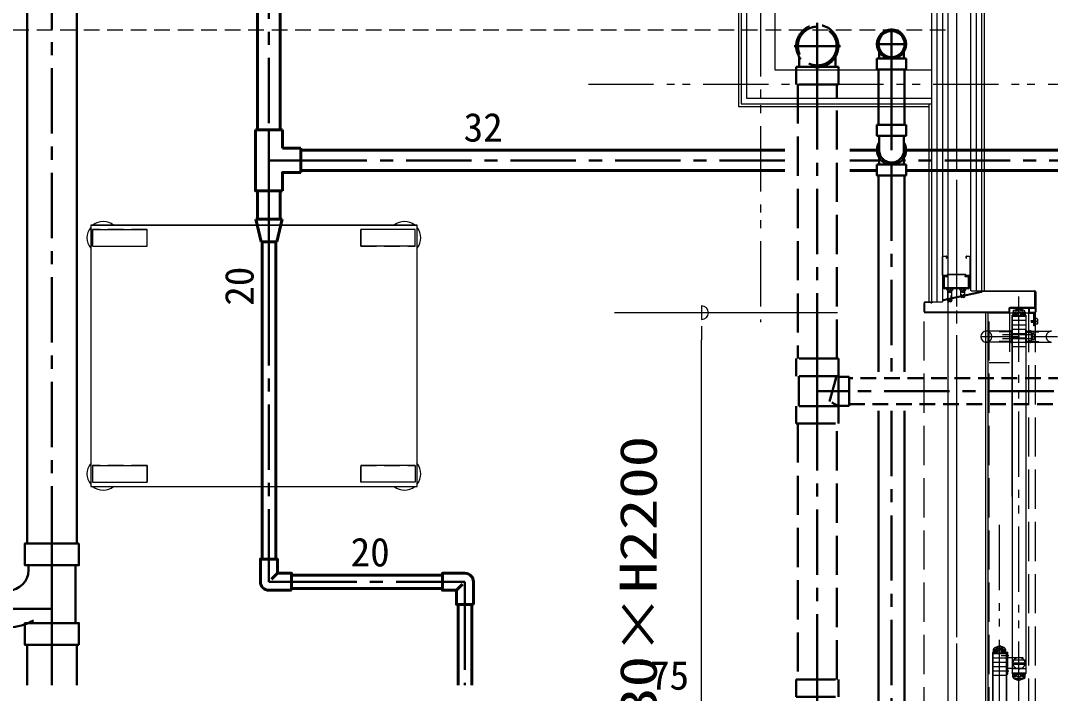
# Model space of a CAD drawing. Units: millimetres at full size, sheet at 1:30. Extents: x -16828 to 149130, y 47892 to 100313.
# Drawn here: x 13835 to 16201, y 57326 to 58872 of the extents above; entities that cross this region are included whole.
import ezdxf
from ezdxf.enums import TextEntityAlignment as Align

# ---------------------------------------------------------------- set-up
doc = ezdxf.new("R2010")
doc.units = ezdxf.units.MM
doc.header["$LTSCALE"] = 30
for name, pattern in [('CHAIN1', [8, 5, -1, 1, -1]), ('CHAIN2', [12, 9, -1, 1, -1]), ('DASHED1', [1.8, 1.2, -0.6]), ('DASHED3', [4, 3, -1]), ('DOUBLE_CHAIN1', [8.8, 5, -1, 0.6, -0.6, 0.6, -1])]:
    doc.linetypes.add(name, pattern=pattern)
for name, color, linetype, lineweight in [('0-1', 7, 'Continuous', 15), ('2-2_間仕切り芯', 7, 'DOUBLE_CHAIN1', 15), ('2-3_間仕切り', 7, 'Continuous', 15), ('2-A_建具', 7, 'Continuous', 15), ('3-0_AIHO08-壁芯', 7, 'CHAIN2', 15), ('3-E_AIHO48-厨房機器既設品', 7, 'Continuous', 15), ('4-3_AIHO15-壁開口寸法・コメント', 7, 'Continuous', 15), ('9-9_配管－汚水１：硬質塩ビ管（ＤＶ）', 2, 'Continuous', 30), ('9-A_配管－給水３：ＶＬＰ(ＶＤ)', 5, 'Continuous', 40)]:
    doc.layers.add(name, color=color, linetype=linetype, lineweight=lineweight)
doc.styles.add('ＭＳ ゴシック', font='')
doc.styles.get('ＭＳ ゴシック').set_extended_font_data('MS Gothic')

# ---------------------------------------------------------------- blocks, each defined once
blk = doc.blocks.new('グループ部品-28')
at = {"layer": '4-3_AIHO15-壁開口寸法・コメント'}
for p, q in [((15399.51, 56802.11), (15399.51, 56833.36)), ((15399.51, 56755.24), (15399.51, 56786.49))]:
    blk.add_line(p, q, dxfattribs=at)
blk.add_arc((15399.51, 56770.86), 15.62, 90, 270, dxfattribs=at)
blk = doc.blocks.new('グループ部品-29')
at = {"layer": '4-3_AIHO15-壁開口寸法・コメント'}
for p, q in [((15399.51, 58216.49), (15399.51, 58185.24)), ((15399.51, 58169.61), (15399.51, 58138.36))]:
    blk.add_line(p, q, dxfattribs=at)
blk.add_arc((15399.51, 58200.86), 15.62, 270, 90, dxfattribs=at)
blk = doc.blocks.new('グループ部品-30')
at = {"layer": '4-3_AIHO15-壁開口寸法・コメント'}
for p, q in [((15711.46, 58200.86), (15199.51, 58200.86)), ((15399.51, 56833.36), (15399.51, 58138.36)), ((15711.46, 56770.86), (15199.51, 56770.86))]:
    blk.add_line(p, q, dxfattribs=at)
for name in ['グループ部品-29', 'グループ部品-28']:
    blk.add_blockref(name, (0, 0), dxfattribs=at)
at = {"layer": '4-3_AIHO15-壁開口寸法・コメント', "style": 'ＭＳ ゴシック', "width": 1.25}
blk.add_text('W1430×H2200', height=84.92, rotation=90, dxfattribs=at).set_placement((15321.88, 57051.5), align=Align.BOTTOM_LEFT)

msp = doc.modelspace()

# ---------------------------------------------------------------- linework, layer by layer
at = {"layer": '0-1'}
msp.add_line((15964.96, 59150.86), (15964.96, 55840.86), dxfattribs=at)
at = {"layer": '0-1', "linetype": 'DASHED1'}
msp.add_line((12359.96, 58850.86), (15964.96, 58850.86), dxfattribs=at)
at = {"layer": '2-2_間仕切り芯'}
for p, q in [((15984.96, 64749.43), (15984.96, 55245.89)), ((15534.96, 60477.31), (15534.96, 58179.34)), ((15139.23, 58725.86), (16364.72, 58725.86))]:
    msp.add_line(p, q, dxfattribs=at)
at = {"layer": '2-3_間仕切り'}
for p, q in [((15483.96, 59976.86), (15483.96, 58674.86)), ((15502.46, 59958.36), (15502.46, 58693.36)), ((15567.46, 59893.36), (15567.46, 58758.36)), ((15927.46, 59453.36), (15927.46, 58225.86)), ((15939.96, 59453.36), (15939.96, 58225.86)), ((15952.46, 59428.36), (15952.46, 58225.86)), ((16017.46, 59363.36), (16017.46, 58250.86)), ((16029.96, 59363.36), (16029.96, 58250.86)), ((16042.46, 59350.86), (16042.46, 58250.86)), ((16048.46, 59338.36), (16048.46, 58250.86)), ((15567.46, 58758.36), (15927.46, 58758.36)), ((15502.46, 58693.36), (15927.46, 58693.36)), ((15483.96, 58674.86), (15921.46, 58674.86)), ((15921.46, 58680.86), (15921.46, 58225.86))]:
    msp.add_line(p, q, dxfattribs=at)
msp.add_lwpolyline([(15489.96, 59970.86), (15489.96, 58680.86), (15927.46, 58680.86)], dxfattribs=at)
at = {"layer": '2-A_建具'}
for p, q in [((15952.46, 58287.06), (15952.46, 58329.66)), ((15953.26, 58286.66), (15953.26, 58330.06)), ((15961.66, 58330.06), (15953.26, 58330.06)), ((15953.66, 58330.86), (15961.26, 58330.86)), ((15961.66, 58325.86), (15961.66, 58330.06)), ((15961.66, 58325.86), (15962.46, 58325.86)), ((15962.46, 58325.86), (15962.46, 58329.66)), ((16007.46, 58325.86), (16007.46, 58329.66)), ((16007.46, 58325.86), (16008.26, 58325.86)), ((16016.66, 58330.06), (16008.26, 58330.06)), ((16008.26, 58325.86), (16008.26, 58330.06)), ((16008.66, 58330.86), (16016.26, 58330.86)), ((16016.66, 58286.66), (16016.66, 58330.06)), ((16017.46, 58287.06), (16017.46, 58329.66)), ((15962.13, 58286.66), (15953.26, 58286.66)), ((15953.66, 58285.86), (15964.96, 58285.86)), ((15954.96, 58258.26), (15954.96, 58283.46)), ((15957.26, 58258.16), (15957.26, 58283.56)), ((15964.96, 58283.56), (15957.26, 58283.56)), ((15962.13, 58286.66), (15964.13, 58288.66)), ((15962.81, 58286.21), (15964.46, 58287.86)), ((16005.79, 58288.66), (15964.13, 58288.66)), ((16005.46, 58287.86), (15964.46, 58287.86)), ((15964.96, 58283.56), (15964.96, 58285.86)), ((16004.96, 58285.86), (16016.26, 58285.86)), ((16004.96, 58283.56), (16004.96, 58285.86)), ((16012.66, 58283.56), (16004.96, 58283.56)), ((16005.46, 58287.86), (16007.11, 58286.21)), ((16005.79, 58288.66), (16007.79, 58286.66)), ((16016.66, 58286.66), (16007.79, 58286.66)), ((16012.66, 58258.16), (16012.66, 58283.56)), ((16014.96, 58258.26), (16014.96, 58283.46)), ((16012.66, 58258.16), (15957.26, 58258.16)), ((16012.56, 58255.86), (15957.36, 58255.86)), ((15964.96, 58227.36), (15964.96, 58251.36)), ((15972.33, 58254.83), (15965.99, 58248.49)), ((15973.74, 58253.41), (15967.59, 58247.27)), ((15973.96, 58227.36), (15973.96, 58251.36)), ((15994.96, 58237.36), (15994.96, 58251.36)), ((16002.33, 58254.83), (15995.99, 58248.49)), ((15997.46, 58235.87), (15997.46, 58243.62)), ((16003.74, 58253.41), (15997.59, 58247.27)), ((16001.46, 58238.85), (16001.46, 58243.62)), ((16003.96, 58237.36), (16003.96, 58251.36)), ((16018.46, 58250.86), (16165.06, 58250.86)), ((16039.46, 58250.86), (16039.46, 58249.26)), ((16165.86, 58249.26), (16039.46, 58249.26)), ((16164.26, 58248.26), (16164.26, 58212.46)), ((16165.86, 58248.26), (16164.26, 58248.26)), ((16165.86, 58249.26), (16165.86, 58202.46)), ((16167.46, 58248.46), (16167.46, 58203.26)), ((15910.46, 58203.26), (15910.46, 58223.46)), ((15930.46, 58224.26), (15912.06, 58224.26)), ((15912.06, 58202.46), (15912.06, 58224.26)), ((15912.86, 58225.86), (15952.46, 58225.86)), ((15930.46, 58224.26), (15930.46, 58225.86)), ((15965.96, 58226.21), (15965.96, 58240.06)), ((15967.46, 58225.87), (15967.46, 58233.62)), ((15971.46, 58228.85), (15971.46, 58233.62)), ((15972.96, 58228.52), (15972.96, 58240.06)), ((15995.96, 58236.21), (15995.96, 58240.06)), ((16002.96, 58238.52), (16002.96, 58240.06)), ((16104.86, 58202.46), (15912.06, 58202.46)), ((16104.06, 58200.86), (15912.86, 58200.86)), ((16051.96, 56770.86), (16051.96, 58200.86)), ((16057.96, 56770.86), (16057.96, 58200.86)), ((16104.86, 58210.06), (16104.86, 58202.46)), ((16106.46, 58210.86), (16106.46, 58203.26)), ((16163.46, 58210.86), (16106.46, 58210.86)), ((16164.26, 58212.46), (16107.26, 58212.46)), ((16114.46, 58201.97), (16114.46, 58195.76)), ((16115.66, 58202.96), (16115.66, 58196.66)), ((16115.66, 58202.96), (16118.46, 58202.96)), ((16115.66, 58196.66), (16118.46, 58196.66)), ((16117.74, 58206.66), (16127.77, 58210.34)), ((16118.46, 58202.96), (16118.46, 58200.46)), ((16122.96, 58200.46), (16118.46, 58200.46)), ((16118.46, 58200.36), (16118.46, 58196.7)), ((16118.46, 58200.36), (16122.46, 58200.36)), ((16118.46, 58196.66), (16118.46, 58195.46)), ((16119.46, 58199.36), (16122.46, 58199.36)), ((16119.46, 58199.36), (16119.46, 58196.86)), ((16119.46, 58196.86), (16123.46, 58196.86)), ((16120.1, 58205.93), (16127.77, 58208.74)), ((16120.27, 58204.96), (16136.65, 58204.96)), ((16120.46, 58198.76), (16120.46, 58197.46)), ((16122.96, 58199.26), (16120.96, 58199.26)), ((16120.96, 58196.96), (16124.96, 58196.96)), ((16122.46, 58200.36), (16122.46, 58199.36)), ((16122.96, 58200.46), (16122.96, 58199.26)), ((16123.46, 58194.36), (16123.46, 58196.86)), ((16123.96, 58201.46), (16123.96, 58197.96)), ((16123.96, 58201.46), (16132.96, 58201.46)), ((16123.96, 58197.96), (16124.96, 58197.96)), ((16124.96, 58197.96), (16124.96, 58196.96)), ((16139.18, 58206.66), (16129.15, 58210.34)), ((16129.15, 58208.74), (16136.82, 58205.93)), ((16131.96, 58197.96), (16131.96, 58196.96)), ((16132.96, 58197.96), (16131.96, 58197.96)), ((16131.96, 58196.96), (16135.96, 58196.96)), ((16132.96, 58201.46), (16132.96, 58197.96)), ((16133.46, 58196.86), (16133.46, 58194.36)), ((16137.46, 58196.86), (16133.46, 58196.86)), ((16133.96, 58200.46), (16133.96, 58199.26)), ((16138.46, 58200.46), (16133.96, 58200.46)), ((16133.96, 58199.26), (16135.96, 58199.26)), ((16134.46, 58200.36), (16138.46, 58200.36)), ((16136.46, 58198.76), (16136.46, 58197.46)), ((16137.46, 58199.36), (16137.46, 58196.86)), ((16138.46, 58200.46), (16138.46, 58202.96)), ((16138.46, 58202.96), (16141.26, 58202.96)), ((16138.46, 58200.36), (16138.46, 58196.7)), ((16138.46, 58196.66), (16141.26, 58196.66)), ((16138.46, 58196.66), (16138.46, 58195.46)), ((16141.26, 58202.96), (16141.26, 58196.66)), ((16142.46, 58201.97), (16142.46, 58195.76)), ((16150.46, 58210.86), (16150.46, 58203.26)), ((16161.86, 58200.86), (16151.26, 58200.86)), ((16151.26, 58199.26), (16151.26, 58200.86)), ((16152.06, 58210.86), (16152.06, 58202.46)), ((16152.06, 58202.46), (16165.86, 58202.46)), ((16152.86, 58200.86), (16165.06, 58200.86)), ((16112.46, 58194.56), (16112.46, 57372.16)), ((16113.06, 58194.86), (16119.96, 58194.86)), ((16113.06, 57778.36), (16113.06, 58194.86)), ((16113.06, 58183.36), (16143.86, 58183.36)), ((16113.06, 58173.36), (16143.86, 58173.36)), ((16113.21, 58193.86), (16113.21, 58193.36)), ((16113.36, 58195.46), (16119.96, 58195.46)), ((16113.71, 58194.36), (16121.21, 58194.36)), ((16113.71, 58192.86), (16128.16, 58192.86)), ((16119.28, 58195.71), (16121.21, 58195.36)), ((16119.96, 58195.46), (16119.96, 58194.86)), ((16121.21, 58195.36), (16121.21, 58194.36)), ((16123.46, 58194.36), (16133.46, 58194.36)), ((16128.46, 58193.16), (16128.16, 58192.86)), ((16128.76, 58192.86), (16128.46, 58193.16)), ((16128.76, 58192.86), (16143.21, 58192.86)), ((16135.71, 58195.36), (16137.64, 58195.71)), ((16135.71, 58195.36), (16135.71, 58194.36)), ((16135.71, 58194.36), (16143.21, 58194.36)), ((16136.96, 58195.46), (16136.96, 58194.86)), ((16136.96, 58195.46), (16143.56, 58195.46)), ((16136.96, 58194.86), (16143.86, 58194.86)), ((16143.71, 58193.86), (16143.71, 58193.36)), ((16143.86, 58194.86), (16143.86, 57371.86)), ((16144.46, 58194.56), (16144.46, 57372.16)), ((16110.96, 58158.36), (16053.46, 58158.36)), ((16110.96, 58130.86), (16110.96, 58160.86)), ((16112.46, 58160.86), (16110.96, 58160.86)), ((16112.46, 58130.86), (16112.46, 58160.86)), ((16113.06, 58163.36), (16143.86, 58163.36)), ((16113.06, 58153.36), (16143.86, 58153.36)), ((16144.46, 58160.86), (16145.96, 58160.86)), ((16144.46, 58130.86), (16144.46, 58160.86)), ((16145.96, 58130.86), (16145.96, 58160.86)), ((16145.96, 58158.36), (16203.46, 58158.36)), ((16110.96, 58133.36), (16053.46, 58133.36)), ((16112.46, 58130.86), (16110.96, 58130.86)), ((16113.06, 58143.36), (16143.86, 58143.36)), ((16113.06, 58133.36), (16143.86, 58133.36)), ((16144.46, 58130.86), (16145.96, 58130.86)), ((16145.96, 58133.36), (16203.46, 58133.36)), ((16113.06, 58123.36), (16143.86, 58123.36)), ((16067.46, 57419.56), (16067.46, 56717.16)), ((16068.06, 57419.86), (16074.96, 57419.86)), ((16068.06, 57419.86), (16068.06, 56716.86)), ((16068.21, 57418.86), (16068.21, 57418.36)), ((16068.36, 57420.46), (16074.96, 57420.46)), ((16068.71, 57419.36), (16076.21, 57419.36)), ((16068.71, 57417.86), (16083.16, 57417.86)), ((16069.46, 57426.97), (16069.46, 57420.76)), ((16070.66, 57427.96), (16070.66, 57421.66)), ((16070.66, 57427.96), (16073.46, 57427.96)), ((16070.66, 57421.66), (16073.46, 57421.66)), ((16072.74, 57431.66), (16082.77, 57435.34)), ((16073.46, 57427.96), (16073.46, 57425.46)), ((16077.96, 57425.46), (16073.46, 57425.46)), ((16073.46, 57425.36), (16073.46, 57421.7)), ((16073.46, 57425.36), (16077.46, 57425.36)), ((16073.46, 57421.66), (16073.46, 57420.46)), ((16074.28, 57420.71), (16076.21, 57420.36)), ((16074.46, 57424.36), (16077.46, 57424.36)), ((16074.46, 57424.36), (16074.46, 57421.86)), ((16074.46, 57421.86), (16078.46, 57421.86)), ((16074.96, 57420.46), (16074.96, 57419.86)), ((16075.1, 57430.93), (16082.77, 57433.74)), ((16075.27, 57429.96), (16091.65, 57429.96)), ((16075.46, 57423.76), (16075.46, 57422.46)), ((16077.96, 57424.26), (16075.96, 57424.26)), ((16075.96, 57421.96), (16079.96, 57421.96)), ((16076.21, 57420.36), (16076.21, 57419.36)), ((16077.46, 57425.36), (16077.46, 57424.36)), ((16077.96, 57425.46), (16077.96, 57424.26)), ((16078.46, 57419.36), (16078.46, 57421.86)), ((16078.46, 57419.36), (16088.46, 57419.36)), ((16078.96, 57426.46), (16078.96, 57422.96)), ((16078.96, 57426.46), (16087.96, 57426.46)), ((16078.96, 57422.96), (16079.96, 57422.96)), ((16079.96, 57422.96), (16079.96, 57421.96)), ((16083.46, 57418.16), (16083.16, 57417.86)), ((16083.76, 57417.86), (16083.46, 57418.16)), ((16083.76, 57417.86), (16098.21, 57417.86)), ((16094.18, 57431.66), (16084.15, 57435.34)), ((16084.15, 57433.74), (16091.82, 57430.93)), ((16086.96, 57422.96), (16086.96, 57421.96)), ((16087.96, 57422.96), (16086.96, 57422.96)), ((16086.96, 57421.96), (16090.96, 57421.96)), ((16087.96, 57426.46), (16087.96, 57422.96)), ((16088.46, 57421.86), (16088.46, 57419.36)), ((16092.46, 57421.86), (16088.46, 57421.86)), ((16088.96, 57425.46), (16088.96, 57424.26)), ((16093.46, 57425.46), (16088.96, 57425.46)), ((16088.96, 57424.26), (16090.96, 57424.26)), ((16089.46, 57425.36), (16093.46, 57425.36)), ((16090.71, 57420.36), (16092.64, 57420.71)), ((16090.71, 57420.36), (16090.71, 57419.36)), ((16090.71, 57419.36), (16098.21, 57419.36)), ((16091.46, 57423.76), (16091.46, 57422.46)), ((16091.96, 57420.46), (16091.96, 57419.86)), ((16091.96, 57420.46), (16098.56, 57420.46)), ((16091.96, 57419.86), (16098.86, 57419.86)), ((16092.46, 57424.36), (16092.46, 57421.86)), ((16093.46, 57425.46), (16093.46, 57427.96)), ((16093.46, 57427.96), (16096.26, 57427.96)), ((16093.46, 57425.36), (16093.46, 57421.7)), ((16093.46, 57421.66), (16096.26, 57421.66)), ((16093.46, 57421.66), (16093.46, 57420.46)), ((16096.26, 57427.96), (16096.26, 57421.66)), ((16097.46, 57426.97), (16097.46, 57420.76)), ((16098.71, 57418.86), (16098.71, 57418.36)), ((16098.86, 57419.86), (16098.86, 56716.86)), ((16099.46, 57420.86), (16099.46, 57370.86)), ((16099.46, 57420.86), (16102.66, 57420.86)), ((16099.46, 57419.56), (16099.46, 56717.16)), ((16102.66, 57370.86), (16102.66, 57420.86)), ((16068.06, 57408.36), (16098.86, 57408.36)), ((16068.06, 57398.36), (16098.86, 57398.36)), ((16113.06, 57403.36), (16143.86, 57403.36)), ((16113.06, 57393.36), (16143.86, 57393.36)), ((16068.06, 57388.36), (16098.86, 57388.36)), ((16068.06, 57378.36), (16098.86, 57378.36)), ((16068.06, 57368.36), (16098.86, 57368.36)), ((16100.66, 57376.36), (16099.46, 57376.36)), ((16099.46, 57370.86), (16102.66, 57370.86)), ((16100.66, 57376.36), (16100.66, 57380.36)), ((16113.06, 57383.36), (16143.86, 57383.36)), ((16113.06, 57371.86), (16119.96, 57371.86)), ((16113.21, 57372.86), (16113.21, 57373.36)), ((16113.36, 57371.26), (16119.96, 57371.26)), ((16113.71, 57373.86), (16128.16, 57373.86)), ((16113.71, 57372.36), (16121.21, 57372.36)), ((16114.46, 57364.75), (16114.46, 57370.96)), ((16115.66, 57370.06), (16118.46, 57370.06)), ((16115.66, 57363.76), (16115.66, 57370.06)), ((16118.46, 57370.06), (16118.46, 57371.26)), ((16118.46, 57366.36), (16118.46, 57370.03)), ((16119.28, 57371.01), (16121.21, 57371.36)), ((16119.46, 57367.36), (16119.46, 57369.86)), ((16119.46, 57369.86), (16123.46, 57369.86)), ((16119.96, 57371.26), (16119.96, 57371.86)), ((16120.46, 57367.96), (16120.46, 57369.26)), ((16120.96, 57369.76), (16124.96, 57369.76)), ((16121.21, 57371.36), (16121.21, 57372.36)), ((16123.46, 57372.36), (16123.46, 57369.86)), ((16123.46, 57372.36), (16133.46, 57372.36)), ((16123.96, 57365.26), (16123.96, 57368.76)), ((16123.96, 57368.76), (16124.96, 57368.76)), ((16124.96, 57368.76), (16124.96, 57369.76)), ((16128.46, 57373.56), (16128.16, 57373.86)), ((16128.76, 57373.86), (16128.46, 57373.56)), ((16128.76, 57373.86), (16143.21, 57373.86)), ((16131.96, 57368.76), (16131.96, 57369.76)), ((16131.96, 57369.76), (16135.96, 57369.76)), ((16132.96, 57368.76), (16131.96, 57368.76)), ((16132.96, 57365.26), (16132.96, 57368.76)), ((16133.46, 57369.86), (16133.46, 57372.36)), ((16137.46, 57369.86), (16133.46, 57369.86)), ((16135.71, 57371.36), (16135.71, 57372.36)), ((16135.71, 57372.36), (16143.21, 57372.36)), ((16135.71, 57371.36), (16137.64, 57371.01)), ((16136.46, 57367.96), (16136.46, 57369.26)), ((16136.96, 57371.26), (16143.56, 57371.26)), ((16137.46, 57367.36), (16137.46, 57369.86)), ((16138.46, 57370.06), (16138.46, 57371.26)), ((16138.46, 57370.06), (16141.26, 57370.06)), ((16138.46, 57366.36), (16138.46, 57370.03)), ((16141.26, 57363.76), (16141.26, 57370.06)), ((16142.46, 57364.75), (16142.46, 57370.96)), ((16143.71, 57372.86), (16143.71, 57373.36)), ((16115.66, 57363.76), (16118.46, 57363.76)), ((16117.74, 57360.06), (16127.77, 57356.38)), ((16118.46, 57366.36), (16122.46, 57366.36)), ((16122.96, 57366.26), (16118.46, 57366.26)), ((16118.46, 57363.76), (16118.46, 57366.26)), ((16119.46, 57367.36), (16122.46, 57367.36)), ((16120.1, 57360.79), (16127.77, 57357.98)), ((16120.27, 57361.76), (16136.65, 57361.76)), ((16122.96, 57367.46), (16120.96, 57367.46)), ((16122.46, 57366.36), (16122.46, 57367.36)), ((16122.96, 57366.26), (16122.96, 57367.46)), ((16123.96, 57365.26), (16132.96, 57365.26)), ((16129.15, 57357.98), (16136.82, 57360.79)), ((16139.18, 57360.06), (16129.15, 57356.38)), ((16133.96, 57366.26), (16133.96, 57367.46)), ((16133.96, 57367.46), (16135.96, 57367.46)), ((16138.46, 57366.26), (16133.96, 57366.26)), ((16134.46, 57366.36), (16138.46, 57366.36)), ((16138.46, 57366.26), (16138.46, 57363.76)), ((16138.46, 57363.76), (16141.26, 57363.76))]:
    msp.add_line(p, q, dxfattribs=at)
at = {"layer": '2-A_建具', "linetype": 'DASHED3'}
for p, q in [((16042.46, 58249.26), (15927.46, 58224.26)), ((16042.46, 58249.26), (16042.46, 58246.96)), ((15910.46, 56770.86), (15910.46, 58203.26)), ((16059.96, 56770.86), (16059.96, 58200.86)), ((16059.96, 58200.36), (16165.46, 58200.36)), ((16106.46, 58200.86), (16106.46, 58085.86)), ((16150.46, 58200.36), (16150.46, 56055.86)), ((16162.66, 58199.26), (16151.26, 58199.26)), ((16162.66, 58170.86), (16162.66, 58199.26)), ((16164.26, 58170.86), (16164.26, 58198.46)), ((16165.46, 58200.36), (16165.46, 56055.86)), ((16156.26, 58182.46), (16156.66, 58182.86)), ((16171.26, 58180.86), (16156.26, 58180.86)), ((16156.66, 58182.86), (16165.46, 58182.86)), ((16166.26, 58185.86), (16165.46, 58185.86)), ((16166.26, 58175.86), (16165.46, 58175.86)), ((16166.26, 58186.86), (16166.76, 58187.36)), ((16166.26, 58186.86), (16166.26, 58174.86)), ((16166.26, 58174.86), (16166.76, 58174.36)), ((16170.26, 58187.36), (16166.76, 58187.36)), ((16170.26, 58174.36), (16166.76, 58174.36)), ((16170.26, 58187.36), (16171.26, 58186.36)), ((16171.26, 58175.36), (16170.26, 58174.36)), ((16171.26, 58186.36), (16171.26, 58175.36)), ((16110.96, 58156.86), (16083.09, 58156.86)), ((16157.46, 58149.86), (16090.75, 58149.86)), ((16145.96, 58156.86), (16173.82, 58156.86)), ((16145.96, 58156.36), (16156.46, 58156.36)), ((16150.46, 58158.16), (16152.46, 58156.16)), ((16157.46, 58158.16), (16150.46, 58158.16)), ((16152.46, 58156.16), (16152.46, 58153.78)), ((16153.96, 58153.78), (16153.96, 58158.96)), ((16157.46, 58158.16), (16155.46, 58156.16)), ((16155.46, 58156.16), (16155.46, 58153.78)), ((16157.46, 58158.16), (16157.46, 58158.36)), ((16157.46, 58136.36), (16157.46, 58155.36)), ((16157.46, 58152.86), (16161.12, 58152.86)), ((16159.46, 58152.86), (16159.46, 58138.86)), ((16164.26, 58170.86), (16162.66, 58170.86)), ((16039.96, 58145.86), (16216.96, 58145.86)), ((16110.96, 58134.86), (16083.09, 58134.86)), ((16090.75, 58141.86), (16157.46, 58141.86)), ((16145.96, 58135.36), (16156.46, 58135.36)), ((16145.96, 58134.86), (16173.82, 58134.86)), ((16150.46, 58133.56), (16152.46, 58135.56)), ((16157.46, 58133.56), (16150.46, 58133.56)), ((16152.46, 58135.56), (16152.46, 58137.94)), ((16153.96, 58132.76), (16153.96, 58137.94)), ((16155.46, 58135.56), (16155.46, 58137.94)), ((16157.46, 58133.56), (16155.46, 58135.56)), ((16157.46, 58138.86), (16161.12, 58138.86)), ((16157.46, 58133.56), (16157.46, 58133.36)), ((16106.46, 58085.86), (16059.96, 58085.86)), ((16113.06, 57778.36), (16113.06, 57371.86)), ((16100.66, 57415.36), (16099.46, 57415.36)), ((16102.66, 57417.36), (16100.66, 57415.36)), ((16100.66, 57411.36), (16100.66, 57415.36)), ((16087.66, 57413.36), (16105.11, 57413.36)), ((16137.96, 57408.36), (16102.66, 57408.36)), ((16141.96, 57395.86), (16114.96, 57395.86)), ((16118.96, 57405.45), (16118.96, 57408.36)), ((16134.76, 57407.8), (16134.76, 57408.36)), ((16137.96, 57405.45), (16137.96, 57408.36)), ((16087.66, 57378.36), (16105.11, 57378.36)), ((16100.66, 57380.36), (16099.46, 57380.36)), ((16102.66, 57382.36), (16100.66, 57380.36)), ((16102.66, 57374.36), (16100.66, 57376.36)), ((16137.96, 57383.36), (16102.66, 57383.36)), ((16118.96, 57383.36), (16118.96, 57386.27)), ((16134.76, 57383.36), (16134.76, 57383.92)), ((16137.96, 57383.36), (16137.96, 57386.27))]:
    msp.add_line(p, q, dxfattribs=at)
at = {"layer": '2-A_建具', "linetype": 'DOUBLE_CHAIN1'}
for p, q in [((16128.46, 57032.01), (16128.46, 58250.86)), ((16083.46, 56507.86), (16083.46, 57721.15))]:
    msp.add_line(p, q, dxfattribs=at)
at = {"layer": '2-A_建具', "linetype": 'DASHED3'}
for points in [[(16042.46, 58246.96), (15927.46, 58221.96), (15927.46, 58224.26)], [(16156.26, 58182.46), (16156.26, 58179.26), (16156.66, 58178.86), (16165.46, 58178.86)], [(16102.66, 57409.36), (16100.66, 57411.36), (16099.46, 57411.36)]]:
    msp.add_lwpolyline(points, dxfattribs=at)
at = {"layer": '2-A_建具'}
for points in [[(16134.46, 58200.36), (16134.46, 58199.36), (16137.46, 58199.36)], [(16089.46, 57425.36), (16089.46, 57424.36), (16092.46, 57424.36)], [(16136.96, 57371.26), (16136.96, 57371.86), (16143.86, 57371.86)], [(16134.46, 57366.36), (16134.46, 57367.36), (16137.46, 57367.36)]]:
    msp.add_lwpolyline(points, dxfattribs=at)
for centre in [(15969.46, 58251.36), (15999.46, 58251.36)]:
    msp.add_circle(centre, 4.5, dxfattribs=at)
at = {"layer": '2-A_建具', "linetype": 'DASHED3'}
msp.add_circle((16128.46, 57395.86), 13.5, dxfattribs=at)
at = {"layer": '2-A_建具'}
for centre, radius, start, end in [((15953.66, 58329.66), 1.2, 90, 180), ((15961.26, 58329.66), 1.2, 0, 90), ((16008.66, 58329.66), 1.2, 90, 180), ((16016.26, 58329.66), 1.2, 0, 90), ((15953.66, 58287.06), 1.2, 180, 270), ((15957.36, 58283.46), 2.4, 90, 180), ((15961.96, 58287.06), 1.2, 270, 315), ((16007.96, 58287.06), 1.2, 225, 270), ((16012.56, 58283.46), 2.4, 0, 90), ((16016.26, 58287.06), 1.2, 270, 0), ((15957.36, 58258.26), 2.4, 180, 270), ((15966, 58255.29), 4.02, 171.82006, 255.0162), ((15972.92, 58255.29), 4.02, 284.9838, 8.17994), ((15996, 58255.29), 4.02, 171.82006, 255.0162), ((16002.92, 58255.29), 4.02, 284.9838, 8.17994), ((16012.56, 58258.26), 2.4, 270, 0), ((16165.06, 58248.46), 2.4, 0, 90), ((15912.86, 58223.46), 2.4, 90, 180), ((15964.96, 58229.26), 1, 0, 180), ((15967.21, 58228.3), 2.44, 202.61986, 337.38014), ((15966.76, 58229.26), 1, 0, 154.15807), ((15968.56, 58229.26), 1, 0, 154.15807), ((15970.36, 58229.26), 1, 0, 154.15807), ((15971.71, 58226.42), 2.44, 22.61986, 157.38014), ((15971.71, 58228.3), 2.44, 202.61986, 337.38014), ((15972.16, 58229.26), 1, 0, 154.15807), ((15973.96, 58229.26), 1, 0, 154.15807), ((15994.96, 58239.26), 1, 0, 180), ((15997.21, 58238.3), 2.44, 202.61986, 337.38014), ((15996.76, 58239.26), 1, 0, 154.15807), ((15998.56, 58239.26), 1, 0, 154.15807), ((16000.36, 58239.26), 1, 0, 154.15807), ((16001.71, 58236.42), 2.44, 22.61986, 157.38014), ((16001.71, 58238.3), 2.44, 202.61986, 337.38014), ((16002.16, 58239.26), 1, 0, 154.15807), ((16003.96, 58239.26), 1, 0, 154.15807), ((15912.86, 58203.26), 2.4, 180, 270), ((16104.06, 58203.26), 2.4, 270, 0), ((16107.26, 58210.06), 2.4, 90, 180), ((16119.46, 58201.97), 5, 110.12444, 180), ((16119.46, 58196.7), 1, 180, 259.69515), ((16120.27, 58205.46), 0.5, 110.12444, 270), ((16120.96, 58198.76), 0.5, 90, 180), ((16120.96, 58197.46), 0.5, 180, 270), ((16128.46, 58208.46), 2, 69.87556, 110.12444), ((16128.46, 58206.86), 2, 69.87556, 110.12444), ((16135.96, 58198.76), 0.5, 0, 90), ((16135.96, 58197.46), 0.5, 270, 0), ((16136.65, 58205.46), 0.5, 270, 69.87556), ((16137.46, 58196.7), 1, 280.30485, 0), ((16137.46, 58201.97), 5, 0, 69.87556), ((16152.86, 58203.26), 2.4, 180, 270), ((16163.46, 58213.26), 2.4, 270, 0), ((16165.06, 58203.26), 2.4, 270, 0), ((16113.36, 58194.56), 0.9, 90, 180), ((16113.71, 58193.86), 0.5, 90, 180), ((16113.71, 58193.36), 0.5, 180, 270), ((16114.76, 58195.76), 0.3, 180, 270), ((16142.16, 58195.76), 0.3, 270, 0), ((16143.21, 58193.86), 0.5, 0, 90), ((16143.21, 58193.36), 0.5, 270, 0), ((16143.56, 58194.56), 0.9, 0, 90), ((16053.46, 58145.86), 12.5, 90, 270), ((16068.36, 57419.56), 0.9, 90, 180), ((16068.71, 57418.86), 0.5, 90, 180), ((16068.71, 57418.36), 0.5, 180, 270), ((16074.46, 57426.97), 5, 110.12444, 180), ((16069.76, 57420.76), 0.3, 180, 270), ((16074.46, 57421.7), 1, 180, 259.69515), ((16075.27, 57430.46), 0.5, 110.12444, 270), ((16075.96, 57423.76), 0.5, 90, 180), ((16075.96, 57422.46), 0.5, 180, 270), ((16083.46, 57433.46), 2, 69.87556, 110.12444), ((16083.46, 57431.86), 2, 69.87556, 110.12444), ((16090.96, 57423.76), 0.5, 0, 90), ((16090.96, 57422.46), 0.5, 270, 0), ((16091.65, 57430.46), 0.5, 270, 69.87556), ((16092.46, 57421.7), 1, 280.30485, 0), ((16092.46, 57426.97), 5, 0, 69.87556), ((16097.16, 57420.76), 0.3, 270, 0), ((16098.21, 57418.86), 0.5, 0, 90), ((16098.21, 57418.36), 0.5, 270, 0), ((16098.56, 57419.56), 0.9, 0, 90), ((16113.36, 57372.16), 0.9, 180, 270), ((16113.71, 57373.36), 0.5, 90, 180), ((16113.71, 57372.86), 0.5, 180, 270), ((16114.76, 57370.96), 0.3, 90, 180), ((16119.46, 57370.03), 1, 100.30485, 180), ((16120.96, 57369.26), 0.5, 90, 180), ((16135.96, 57369.26), 0.5, 0, 90), ((16137.46, 57370.03), 1, 0, 79.69515), ((16142.16, 57370.96), 0.3, 0, 90), ((16143.21, 57373.36), 0.5, 0, 90), ((16143.21, 57372.86), 0.5, 270, 0), ((16143.56, 57372.16), 0.9, 270, 0), ((16119.46, 57364.75), 5, 180, 249.87556), ((16120.27, 57361.26), 0.5, 90, 249.87556), ((16120.96, 57367.96), 0.5, 180, 270), ((16128.46, 57359.86), 2, 249.87556, 290.12444), ((16128.46, 57358.26), 2, 249.87556, 290.12444), ((16135.96, 57367.96), 0.5, 270, 0), ((16136.65, 57361.26), 0.5, 290.12444, 90), ((16137.46, 57364.75), 5, 290.12444, 0)]:
    msp.add_arc(centre, radius, start, end, dxfattribs=at)
at = {"layer": '2-A_建具', "linetype": 'DASHED3'}
for centre, radius, start, end in [((16161.86, 58198.46), 2.4, 0, 90), ((16053.46, 58145.86), 12.5, 270, 90), ((16153.96, 58148.45), 10.51, 70.54484, 109.45516), ((16156.46, 58155.36), 1, 0, 90), ((16161.12, 58149.86), 3, 15.46601, 90), ((16146.66, 58145.86), 18, 344.53399, 15.46601), ((16203.46, 58145.86), 12.5, 90, 270), ((16153.96, 58143.27), 10.51, 250.54484, 289.45516), ((16156.46, 58136.36), 1, 270, 0), ((16161.12, 58141.86), 3, 270, 344.53399)]:
    msp.add_arc(centre, radius, start, end, dxfattribs=at)
at = {"layer": '3-0_AIHO08-壁芯'}
msp.add_line((15984.96, 63545.86), (15984.96, 55895.86), dxfattribs=at)
at = {"layer": '3-E_AIHO48-厨房機器既設品'}
for p, q in [((13995.96, 58401.86), (14745.96, 58401.86)), ((13995.96, 58401.86), (13995.96, 57801.86)), ((14125.46, 58353.86), (14125.46, 58391.86)), ((14616.46, 58353.86), (14616.46, 58391.86)), ((14745.96, 57801.86), (14745.96, 58401.86)), ((14000.46, 58353.86), (14125.46, 58353.86)), ((14741.46, 58353.86), (14616.46, 58353.86)), ((14000.46, 57849.86), (14125.46, 57849.86)), ((14125.46, 57849.86), (14125.46, 57811.86)), ((14741.46, 57849.86), (14616.46, 57849.86)), ((14616.46, 57849.86), (14616.46, 57811.86)), ((14741.46, 57849.86), (14741.46, 57811.86)), ((13995.96, 57801.86), (14745.96, 57801.86)), ((14741.46, 57811.86), (14616.46, 57811.86))]:
    msp.add_line(p, q, dxfattribs=at)
msp.add_lwpolyline([(13995.96, 57801.86), (14745.96, 57801.86), (14745.96, 58401.86), (13995.96, 58401.86)], close=True, dxfattribs=at)
for points in [[(14000.46, 58353.86), (14000.46, 58391.86), (14125.46, 58391.86)], [(14741.46, 58353.86), (14741.46, 58391.86), (14616.46, 58391.86)], [(14000.46, 57849.86), (14000.46, 57811.86), (14125.46, 57811.86)]]:
    msp.add_lwpolyline(points, dxfattribs=at)
at = {"layer": '3-E_AIHO48-厨房機器既設品', "linetype": 'DASHED1'}
for points in [[(14000.46, 58353.86), (14125.46, 58353.86), (14125.46, 58391.86), (14000.46, 58391.86)], [(14616.46, 58353.86), (14741.46, 58353.86), (14741.46, 58391.86), (14616.46, 58391.86)], [(14125.46, 57849.86), (14000.46, 57849.86), (14000.46, 57811.86), (14125.46, 57811.86)], [(14616.46, 57849.86), (14741.46, 57849.86), (14741.46, 57811.86), (14616.46, 57811.86)]]:
    msp.add_lwpolyline(points, close=True, dxfattribs=at)
at = {"layer": '3-E_AIHO48-厨房機器既設品'}
for centre, start, end in [((14024.96, 58372.86), 50.65417, 129.34583), ((14716.96, 58372.86), 50.65417, 129.34583), ((14024.96, 58372.86), 140.65417, 219.34583), ((14716.96, 58372.86), 320.65417, 39.34583), ((14024.96, 57830.86), 140.65417, 219.34583), ((14716.96, 57830.86), 320.65417, 39.34583), ((14024.96, 57830.86), 230.65417, 309.34583), ((14716.96, 57830.86), 230.65417, 309.34583)]:
    msp.add_arc(centre, 37.5, start, end, dxfattribs=at)
at = {"layer": '9-9_配管－汚水１：硬質塩ビ管（ＤＶ）'}
for p, q in [((13850.04, 59242.26), (13850.04, 57670.86)), ((13964.04, 57670.86), (13964.04, 59242.26)), ((15807.23, 58784.86), (15807.23, 58800.25)), ((15864.23, 58784.86), (15864.23, 58800.25)), ((15802.23, 58784.86), (15829.97, 58784.86)), ((15869.23, 58784.86), (15841.5, 58784.86)), ((15869.23, 58784.86), (15869.23, 58759.86)), ((15805.73, 58759.86), (15805.73, 58632.19)), ((15865.73, 58632.19), (15865.73, 58759.86)), ((15807.23, 58607.19), (15807.23, 58574.19)), ((15864.23, 58607.19), (15864.23, 58574.19)), ((15807.23, 58541.19), (15807.23, 58556.58)), ((15864.23, 58541.19), (15864.23, 58556.58)), ((15802.23, 58541.19), (15829.97, 58541.19)), ((15869.23, 58541.19), (15841.5, 58541.19)), ((15869.23, 58541.19), (15869.23, 58516.19)), ((15805.73, 58516.19), (15805.73, 58065.44)), ((15865.73, 58065.44), (15865.73, 58516.19)), ((15805.73, 57975.44), (15805.73, 49970.89)), ((15865.73, 49970.89), (15865.73, 57975.44)), ((13853.14, 57609.19), (13853.14, 57620.86)), ((13960.94, 57620.86), (13960.94, 57487.86)), ((13853.14, 57487.86), (13853.14, 57488.31)), ((13850.04, 57437.86), (13850.04, 57345.09)), ((13964.04, 57345.09), (13964.04, 57437.86))]:
    msp.add_line(p, q, dxfattribs=at)
at = {"layer": '9-9_配管－汚水１：硬質塩ビ管（ＤＶ）', "linetype": 'CHAIN1'}
for p, q in [((13907.04, 59242.26), (13907.04, 57670.86)), ((15665.18, 58759.96), (15665.18, 58866.76)), ((15835.73, 58781.86), (15835.73, 58853.86)), ((15611.78, 58813.36), (15718.58, 58813.36)), ((15665.18, 58725.36), (15665.18, 58813.36)), ((15799.73, 58817.86), (15871.73, 58817.86)), ((15835.73, 58759.86), (15835.73, 58817.86)), ((15835.73, 58759.86), (15835.73, 58632.19)), ((15665.18, 58095.44), (15665.18, 58725.36)), ((15835.73, 58632.19), (15835.73, 58574.19)), ((15835.73, 58516.19), (15835.73, 58540.69)), ((15835.73, 58516.19), (15835.73, 58065.44)), ((15665.18, 58095.44), (15665.18, 58020.44)), ((15665.18, 57946.44), (15665.18, 58020.44)), ((15738.18, 58020.44), (15665.18, 58020.44)), ((18608.55, 58020.44), (15738.18, 58020.44)), ((15835.73, 57975.44), (15835.73, 49970.89)), ((15665.18, 57358.59), (15665.18, 57946.44)), ((13907.04, 57670.86), (13907.04, 57520.86)), ((13757.04, 57520.86), (13907.04, 57520.86)), ((13907.04, 57437.86), (13907.04, 57520.86)), ((13907.04, 57437.86), (13907.04, 57345.09)), ((15665.18, 57358.59), (15665.18, 57270.59))]:
    msp.add_line(p, q, dxfattribs=at)
at = {"layer": '9-9_配管－汚水１：硬質塩ビ管（ＤＶ）', "linetype": 'DASHED3'}
for p, q in [((15623.18, 58765.36), (15623.18, 58789.11)), ((15707.18, 58765.36), (15707.18, 58789.11)), ((15616.68, 58765.36), (15661.7, 58765.36)), ((15713.68, 58765.36), (15668.65, 58765.36)), ((15713.68, 58765.36), (15713.68, 58725.36)), ((15620.68, 58725.36), (15620.68, 58095.44)), ((15709.68, 58095.44), (15709.68, 58725.36)), ((15616.68, 58095.44), (15616.68, 58055.44)), ((15713.68, 58095.44), (15616.68, 58095.44)), ((15713.68, 58055.44), (15713.68, 58095.44)), ((15713.68, 58055.44), (15616.68, 58055.44)), ((15622.98, 58055.44), (15622.98, 57986.44)), ((15707.38, 58055.44), (15707.38, 58048.74)), ((15713.68, 58055.44), (15713.68, 57986.44)), ((15707.38, 58048.74), (15693.01, 57997.1)), ((15713.68, 57986.44), (15698.89, 57994.3)), ((15713.68, 57986.94), (15738.18, 57986.94)), ((15620.68, 57946.44), (15620.68, 57358.59)), ((15709.68, 57358.59), (15709.68, 57946.44)), ((15616.68, 57358.59), (15713.68, 57358.59))]:
    msp.add_line(p, q, dxfattribs=at)
at = {"layer": '9-9_配管－汚水１：硬質塩ビ管（ＤＶ）', "linetype": 'DASHED1'}
for p, q in [((18608.55, 58050.44), (15738.18, 58050.44)), ((15738.18, 57990.44), (18608.55, 57990.44))]:
    msp.add_line(p, q, dxfattribs=at)
at = {"layer": '9-9_配管－汚水１：硬質塩ビ管（ＤＶ）', "linetype": 'DASHED3'}
for points in [[(15713.68, 58725.36), (15616.68, 58725.36), (15616.68, 58765.36)], [(15713.68, 58053.94), (15738.18, 58053.94), (15738.18, 57986.94)], [(15616.68, 57946.44), (15713.68, 57946.44), (15713.68, 57986.44)], [(15713.68, 57986.44), (15616.68, 57986.44), (15616.68, 57946.44)], [(15616.68, 57358.59), (15616.68, 57318.59), (15713.68, 57318.59), (15713.68, 57358.59)]]:
    msp.add_lwpolyline(points, dxfattribs=at)
at = {"layer": '9-9_配管－汚水１：硬質塩ビ管（ＤＶ）'}
for points in [[(15869.23, 58759.86), (15802.23, 58759.86), (15802.23, 58784.86)], [(15869.23, 58516.19), (15802.23, 58516.19), (15802.23, 58541.19)]]:
    msp.add_lwpolyline(points, dxfattribs=at)
for points in [[(15869.23, 58632.19), (15802.23, 58632.19), (15802.23, 58607.19), (15869.23, 58607.19)], [(13969.04, 57670.86), (13845.04, 57670.86), (13845.04, 57620.86), (13969.04, 57620.86)], [(13969.04, 57437.86), (13845.04, 57437.86), (13845.04, 57487.86), (13969.04, 57487.86)]]:
    msp.add_lwpolyline(points, close=True, dxfattribs=at)
at = {"layer": '9-9_配管－汚水１：硬質塩ビ管（ＤＶ）', "linetype": 'DASHED3'}
for radius in [48.5, 44.5]:
    msp.add_circle((15665.18, 58813.36), radius, dxfattribs=at)
at = {"layer": '9-9_配管－汚水１：硬質塩ビ管（ＤＶ）'}
for radius in [33.5, 30]:
    msp.add_circle((15835.73, 58817.86), radius, dxfattribs=at)
for centre, radius, start, end in [((15835.73, 58574.19), 33.5, 148.29293, 31.70707), ((15835.73, 58574.19), 28.5, 180, 0), ((13806.9, 57609.19), 46.24, 270, 0), ((13807.01, 57594.15), 115.6, 270, 300)]:
    msp.add_arc(centre, radius, start, end, dxfattribs=at)
at = {"layer": '9-A_配管－給水３：ＶＬＰ(ＶＤ)'}
for p, q in [((14379.5, 59266.26), (14379.5, 58620.86)), ((14431.5, 58620.86), (14431.5, 59266.26)), ((14374.5, 58620.86), (14436.5, 58620.86)), ((14436.5, 58620.86), (14436.5, 58578.86)), ((14478.5, 58578.86), (14436.5, 58578.86)), ((14478.5, 58578.86), (14478.5, 58522.86)), ((15590.68, 58574.01), (14478.5, 58574.01)), ((15802.23, 58574.01), (15739.68, 58574.01)), ((18987.96, 58574.01), (15869.23, 58574.01)), ((14478.5, 58527.71), (15590.68, 58527.71)), ((15739.68, 58527.71), (15802.23, 58527.71)), ((15869.23, 58527.71), (18987.96, 58527.71)), ((14379.5, 58480.86), (14379.5, 58415.86)), ((14431.5, 58415.86), (14431.5, 58480.86)), ((14375.5, 58415.86), (14435.5, 58415.86)), ((14375.5, 58415.86), (14387.5, 58363.86)), ((14435.5, 58415.86), (14423.5, 58363.86)), ((14387.5, 58363.86), (14423.5, 58363.86)), ((14390, 58363.86), (14390, 58229.85)), ((14421, 58229.85), (14421, 58363.86)), ((14390, 58229.85), (14390, 57634.78)), ((14421, 57634.78), (14421, 58229.85)), ((14425, 57602.28), (14411.21, 57588.49)), ((14803.83, 57598.28), (14457.5, 57598.28)), ((14875.33, 57530.78), (14875.33, 57582.78)), ((14457.5, 57563.28), (14405.5, 57563.28)), ((14457.5, 57567.28), (14803.83, 57567.28)), ((14836.33, 57563.28), (14850.12, 57577.07)), ((14840.33, 57530.78), (14840.33, 57345.09)), ((14871.33, 57345.09), (14871.33, 57530.78))]:
    msp.add_line(p, q, dxfattribs=at)
at = {"layer": '9-A_配管－給水３：ＶＬＰ(ＶＤ)', "color": 2, "linetype": 'CHAIN1', "lineweight": 30}
for p, q in [((14405.5, 59266.26), (14405.5, 58620.86)), ((14405.5, 58620.86), (14405.5, 58550.86)), ((14405.5, 58480.86), (14405.5, 58550.86)), ((14478.5, 58550.86), (14405.5, 58550.86)), ((15590.68, 58550.86), (14478.5, 58550.86)), ((15807.23, 58550.86), (15739.68, 58550.86)), ((18987.96, 58550.86), (15864.23, 58550.86)), ((14405.5, 58480.86), (14405.5, 58415.86)), ((14405.5, 58415.86), (14405.5, 58389.86)), ((14405.5, 58363.86), (14405.5, 58389.86)), ((14405.5, 58363.86), (14405.5, 58229.85)), ((14405.5, 58229.85), (14405.5, 57634.78)), ((14405.5, 57634.78), (14405.5, 57582.78)), ((14457.5, 57582.78), (14405.5, 57582.78)), ((14457.5, 57582.78), (14803.83, 57582.78)), ((14803.83, 57582.78), (14855.83, 57582.78)), ((14855.83, 57530.78), (14855.83, 57582.78)), ((14855.83, 57530.78), (14855.83, 57345.09))]:
    msp.add_line(p, q, dxfattribs=at)
at = {"layer": '9-A_配管－給水３：ＶＬＰ(ＶＤ)'}
for points in [[(14374.5, 58620.86), (14374.5, 58480.86), (14436.5, 58480.86)], [(14478.5, 58522.86), (14436.5, 58522.86), (14436.5, 58480.86)], [(14386, 57582.78), (14386, 57634.78), (14425, 57634.78), (14425, 57604.23)], [(14426.95, 57602.28), (14457.5, 57602.28), (14457.5, 57563.28)], [(14855.83, 57602.28), (14803.83, 57602.28), (14803.83, 57563.28), (14834.38, 57563.28)], [(14836.33, 57561.33), (14836.33, 57530.78), (14875.33, 57530.78)]]:
    msp.add_lwpolyline(points, dxfattribs=at)
for centre, radius, start, end in [((14405.5, 57582.78), 19.5, 180, 270), ((14426.95, 57604.23), 1.95, 180, 270), ((14855.83, 57582.78), 19.5, 0, 90), ((14834.38, 57561.33), 1.95, 0, 90)]:
    msp.add_arc(centre, radius, start, end, dxfattribs=at)

# ---------------------------------------------------------------- block references
at = {"layer": '4-3_AIHO15-壁開口寸法・コメント'}
msp.add_blockref('グループ部品-30', (0, 0), dxfattribs=at)

# ---------------------------------------------------------------- texts
at = {"layer": '9-9_配管－汚水１：硬質塩ビ管（ＤＶ）', "color": 7, "style": 'ＭＳ ゴシック'}
msp.add_text('75', height=65.98, dxfattribs=at).set_placement((15280.89, 57315.09), align=Align.BOTTOM_LEFT)
at = {"layer": '9-A_配管－給水３：ＶＬＰ(ＶＤ)', "color": 7, "style": 'ＭＳ ゴシック'}
for s, p in [('32', (14852.75, 58574.01)), ('20', (14593.17, 57598.28))]:
    msp.add_text(s, height=65.98, dxfattribs=at).set_placement(p, align=Align.BOTTOM_LEFT)
msp.add_text('20', height=65.98, rotation=90, dxfattribs=at).set_placement((14390, 58216.82), align=Align.BOTTOM_LEFT)

doc.saveas('drawing.dxf')
